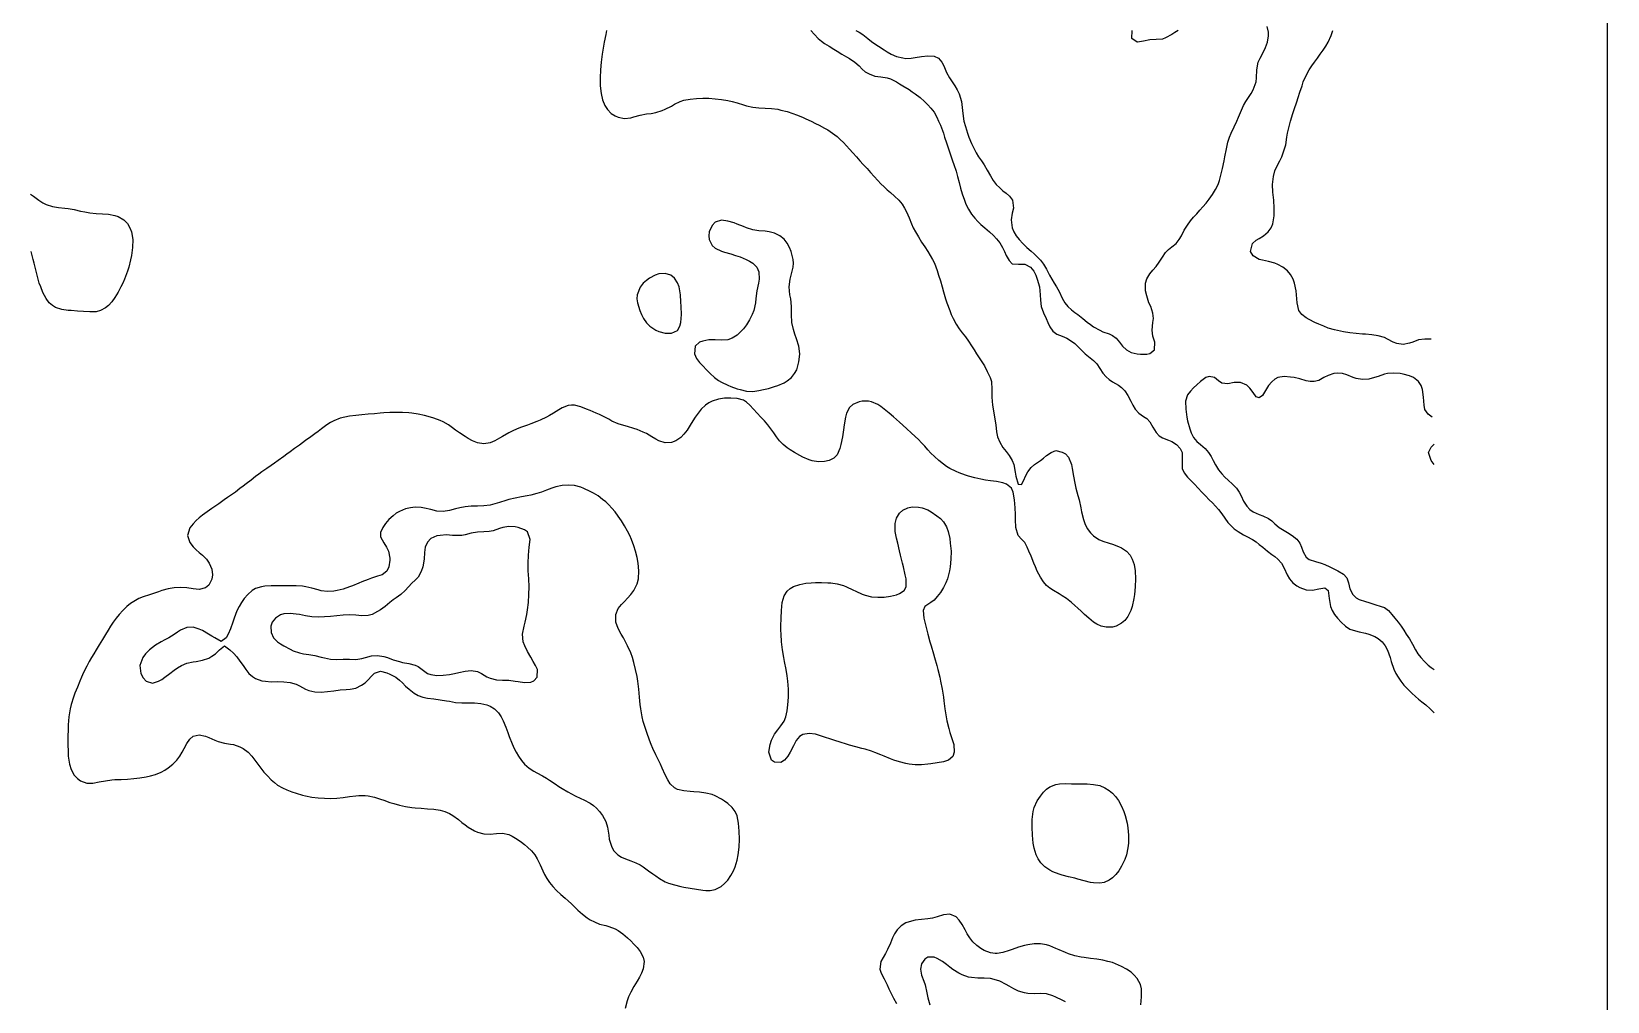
# Model space of a CAD drawing. Header units: metres. Extents: x 0 to 190, y 0 to 286.
# Drawn here: x 79.3 to 190, y 143.6 to 211.6 of the extents above; entities that cross this region are included whole.
import ezdxf

# ---------------------------------------------------------------- set-up
doc = ezdxf.new("R2010")
doc.units = ezdxf.units.M
doc.layers.add('engrave', color=7, linetype='Continuous')
doc.layers.add('outline', color=7, linetype='Continuous')

msp = doc.modelspace()

# ---------------------------------------------------------------- linework, layer by layer
at = {"layer": 'engrave'}
for points in [[(119.71, 211.72), (119.65, 211.44), (119.53, 210.89), (119.44, 210.33), (119.4, 210.06), (119.34, 209.5), (119.29, 208.95), (119.26, 208.4), (119.27, 207.84), (119.33, 207.29), (119.43, 206.85), (119.59, 206.46), (119.77, 206.18), (120.04, 205.9), (120.31, 205.72), (120.53, 205.63), (120.97, 205.55), (121.41, 205.6), (121.63, 205.66), (122.07, 205.78), (122.51, 205.86), (122.83, 205.9), (123.17, 205.96), (123.61, 206.1), (123.83, 206.19), (124.27, 206.42), (124.48, 206.55), (124.88, 206.73), (125.14, 206.82), (125.58, 206.9), (126.02, 206.95), (126.46, 206.97), (126.9, 206.96), (127.34, 206.92), (127.78, 206.87), (128.22, 206.8), (128.52, 206.73), (128.88, 206.64), (129.32, 206.5), (129.53, 206.44), (129.97, 206.34), (130.41, 206.3), (130.85, 206.28), (131.29, 206.25), (131.73, 206.19), (131.95, 206.14), (132.39, 206.03), (132.78, 205.9), (133.05, 205.8), (133.48, 205.63), (133.71, 205.52), (134.07, 205.35), (134.37, 205.2), (134.63, 205.07), (135.02, 204.87), (135.24, 204.74), (135.58, 204.52), (135.9, 204.27), (136.12, 204.08), (136.34, 203.86), (136.56, 203.63), (136.78, 203.39), (137.01, 203.14), (137.25, 202.86), (137.5, 202.58), (137.74, 202.31), (138, 202.03), (138.25, 201.75), (138.5, 201.48), (138.75, 201.2), (138.98, 200.96), (139.2, 200.74), (139.42, 200.53), (139.64, 200.34), (139.93, 200.09), (140.23, 199.82), (140.46, 199.54), (140.63, 199.26), (140.77, 198.99), (140.95, 198.57), (141.13, 198.15), (141.25, 197.88), (141.4, 197.6), (141.61, 197.23), (141.83, 196.87), (142.05, 196.53), (142.26, 196.22), (142.44, 195.94), (142.59, 195.66), (142.73, 195.39), (142.93, 194.87), (143.03, 194.56), (143.15, 194.16), (143.27, 193.73), (143.37, 193.39), (143.52, 192.9), (143.61, 192.62), (143.81, 192.08), (143.91, 191.79), (144.04, 191.51), (144.25, 191.12), (144.47, 190.79), (144.69, 190.5), (144.91, 190.22), (145.12, 189.92), (145.34, 189.59), (145.52, 189.3), (145.69, 189.02), (145.87, 188.74), (146.06, 188.47), (146.24, 188.19), (146.44, 187.79), (146.64, 187.36), (146.73, 187.08), (146.77, 186.53), (146.76, 185.98), (146.81, 185.42), (146.88, 185.03), (146.96, 184.59), (147.04, 184.04), (147.1, 183.56), (147.17, 183.21), (147.32, 182.82), (147.54, 182.45), (147.76, 182.17), (147.98, 181.89), (148.19, 181.55), (148.31, 181.27), (148.41, 180.72), (148.45, 180.44), (148.62, 179.89), (148.86, 179.85), (149.02, 180.16), (149.13, 180.44), (149.3, 180.76), (149.52, 181.06), (149.77, 181.27), (150.18, 181.55), (150.39, 181.72), (150.61, 181.9), (150.94, 182.1), (151.27, 182.25), (151.71, 182.14), (151.93, 182.01), (152.15, 181.77), (152.35, 181.27), (152.41, 180.99), (152.5, 180.44), (152.59, 179.95), (152.67, 179.61), (152.81, 179.1), (152.9, 178.78), (153.02, 178.23), (153.07, 177.95), (153.2, 177.4), (153.3, 177.12), (153.47, 176.78), (153.69, 176.47), (153.91, 176.25), (154.28, 176.01), (154.57, 175.89), (155.01, 175.74), (155.23, 175.68), (155.66, 175.52), (155.88, 175.41), (156.22, 175.18), (156.48, 174.91), (156.63, 174.63), (156.76, 174.25), (156.84, 173.8), (156.86, 173.25), (156.84, 172.69), (156.79, 172.14), (156.74, 171.86), (156.61, 171.31), (156.53, 171.03), (156.32, 170.6), (156.1, 170.31), (155.88, 170.12), (155.49, 169.92), (155.23, 169.86), (154.79, 169.84), (154.44, 169.92), (154.13, 170.06), (153.91, 170.2), (153.57, 170.48), (153.27, 170.75), (153.03, 170.98), (152.81, 171.18), (152.59, 171.38), (152.35, 171.58), (152, 171.86), (151.71, 172.05), (151.49, 172.18), (151.1, 172.42), (150.83, 172.59), (150.61, 172.78), (150.39, 173.02), (150.18, 173.36), (149.96, 173.79), (149.83, 174.08), (149.71, 174.35), (149.52, 174.83), (149.37, 175.18), (149.25, 175.46), (149.08, 175.78), (148.86, 176.02), (148.62, 176.29), (148.44, 176.84), (148.43, 177.4), (148.42, 177.76), (148.4, 178.23), (148.36, 178.78), (148.27, 179.33), (148.15, 179.61), (147.79, 179.89), (147.54, 179.98), (147.1, 180.06), (146.66, 180.12), (146.32, 180.16), (146, 180.23), (145.56, 180.32), (145.12, 180.44), (144.91, 180.51), (144.47, 180.68), (144.25, 180.78), (143.82, 180.99), (143.59, 181.13), (143.37, 181.29), (143.05, 181.55), (142.74, 181.83), (142.49, 182.07), (142.27, 182.3), (142.05, 182.54), (141.83, 182.78), (141.61, 183.02), (141.39, 183.24), (141.11, 183.49), (140.8, 183.76), (140.51, 184.03), (140.29, 184.23), (140.07, 184.43), (139.86, 184.62), (139.55, 184.87), (139.21, 185.15), (138.98, 185.33), (138.76, 185.48), (138.32, 185.66), (138.1, 185.7), (137.66, 185.71), (137.44, 185.67), (137, 185.48), (136.78, 185.27), (136.57, 184.87), (136.49, 184.59), (136.39, 184.04), (136.34, 183.7), (136.27, 183.21), (136.16, 182.66), (136.1, 182.38), (135.9, 181.94), (135.68, 181.72), (135.35, 181.55), (135.02, 181.48), (134.59, 181.46), (134.15, 181.52), (133.93, 181.59), (133.49, 181.79), (133.27, 181.9), (132.91, 182.1), (132.61, 182.29), (132.39, 182.44), (132.12, 182.66), (131.86, 182.93), (131.65, 183.21), (131.45, 183.49), (131.24, 183.76), (131.03, 184.04), (130.79, 184.32), (130.54, 184.59), (130.28, 184.87), (130.02, 185.15), (129.76, 185.42), (129.53, 185.63), (129.32, 185.77), (128.88, 185.89), (128.44, 185.92), (128, 185.91), (127.56, 185.86), (127.12, 185.71), (126.9, 185.6), (126.66, 185.42), (126.36, 185.15), (126.13, 184.87), (125.93, 184.59), (125.76, 184.32), (125.58, 184.03), (125.36, 183.68), (125.14, 183.39), (124.92, 183.17), (124.58, 182.93), (124.27, 182.81), (123.83, 182.79), (123.39, 182.93), (123.17, 183.05), (122.88, 183.21), (122.51, 183.43), (122.29, 183.54), (121.85, 183.72), (121.63, 183.8), (121.19, 183.92), (120.75, 184.04), (120.53, 184.12), (120.09, 184.31), (119.87, 184.44), (119.58, 184.59), (119.21, 184.78), (118.99, 184.87), (118.56, 185.05), (118.29, 185.15), (117.9, 185.3), (117.46, 185.42), (117.24, 185.43), (117.02, 185.4), (116.58, 185.23), (116.36, 185.11), (115.98, 184.87), (115.7, 184.71), (115.48, 184.59), (115.04, 184.37), (114.82, 184.28), (114.38, 184.11), (114.16, 184.03), (113.73, 183.88), (113.44, 183.76), (113.07, 183.6), (112.84, 183.49), (112.41, 183.24), (112.19, 183.11), (111.87, 182.93), (111.53, 182.78), (111.09, 182.72), (110.65, 182.79), (110.29, 182.93), (109.99, 183.09), (109.77, 183.22), (109.37, 183.49), (109.11, 183.67), (108.89, 183.83), (108.6, 184.04), (108.24, 184.25), (108.02, 184.36), (107.58, 184.52), (107.35, 184.59), (106.92, 184.71), (106.48, 184.8), (106.04, 184.86), (105.82, 184.88), (105.38, 184.91), (104.94, 184.92), (104.5, 184.91), (104.06, 184.89), (103.81, 184.87), (103.41, 184.83), (102.97, 184.79), (102.53, 184.74), (102.09, 184.7), (101.65, 184.65), (101.32, 184.59), (100.99, 184.51), (100.55, 184.33), (100.33, 184.2), (100.07, 184.04), (99.69, 183.76), (99.45, 183.59), (99.23, 183.42), (98.94, 183.21), (98.57, 182.94), (98.35, 182.78), (98.14, 182.63), (97.79, 182.38), (97.48, 182.15), (97.26, 181.98), (97.04, 181.82), (96.65, 181.55), (96.38, 181.35), (96.16, 181.2), (95.86, 180.99), (95.5, 180.74), (95.28, 180.58), (95.06, 180.42), (94.74, 180.16), (94.4, 179.9), (94.18, 179.74), (93.96, 179.57), (93.64, 179.33), (93.3, 179.1), (93.09, 178.94), (92.86, 178.78), (92.48, 178.5), (92.21, 178.32), (91.99, 178.18), (91.66, 177.95), (91.33, 177.72), (91.11, 177.53), (90.89, 177.33), (90.67, 177.1), (90.45, 176.81), (90.29, 176.29), (90.45, 175.79), (90.67, 175.49), (90.89, 175.27), (91.11, 175.08), (91.33, 174.9), (91.61, 174.63), (91.81, 174.35), (91.99, 173.91), (92.03, 173.52), (91.99, 173.22), (91.77, 172.79), (91.55, 172.6), (91.11, 172.49), (90.67, 172.53), (90.23, 172.6), (89.79, 172.64), (89.35, 172.62), (88.91, 172.55), (88.47, 172.42), (88.25, 172.34), (87.82, 172.2), (87.6, 172.12), (87.16, 171.98), (86.87, 171.86), (86.5, 171.66), (86.28, 171.51), (86.03, 171.31), (85.73, 171.03), (85.48, 170.75), (85.26, 170.48), (85.06, 170.2), (84.88, 169.92), (84.71, 169.65), (84.52, 169.34), (84.3, 168.98), (84.08, 168.62), (83.86, 168.26), (83.7, 167.99), (83.53, 167.71), (83.38, 167.43), (83.2, 167.11), (82.98, 166.66), (82.83, 166.33), (82.72, 166.05), (82.55, 165.64), (82.37, 165.22), (82.27, 164.94), (82.11, 164.42), (82.03, 164.11), (81.94, 163.56), (81.9, 163), (81.89, 162.67), (81.88, 162.17), (81.88, 161.62), (81.89, 161.13), (81.91, 160.79), (81.99, 160.24), (82.11, 159.86), (82.33, 159.46), (82.55, 159.23), (82.76, 159.07), (83.2, 158.91), (83.64, 158.91), (84.08, 158.99), (84.52, 159.07), (84.96, 159.13), (85.18, 159.15), (85.62, 159.17), (86.06, 159.18), (86.5, 159.22), (86.94, 159.27), (87.38, 159.34), (87.67, 159.41), (88.03, 159.51), (88.44, 159.68), (88.69, 159.82), (88.91, 159.97), (89.25, 160.24), (89.52, 160.51), (89.73, 160.79), (89.91, 161.07), (90.05, 161.34), (90.23, 161.69), (90.45, 162), (90.67, 162.19), (91.11, 162.29), (91.55, 162.2), (91.77, 162.1), (92.21, 161.91), (92.43, 161.83), (92.87, 161.72), (93.3, 161.65), (93.52, 161.61), (93.96, 161.46), (94.2, 161.34), (94.54, 161.07), (94.79, 160.79), (95, 160.51), (95.21, 160.24), (95.42, 159.96), (95.65, 159.68), (95.89, 159.41), (96.16, 159.13), (96.38, 158.94), (96.6, 158.77), (96.94, 158.58), (97.26, 158.43), (97.6, 158.3), (97.92, 158.19), (98.35, 158.06), (98.57, 158.01), (99.01, 157.93), (99.45, 157.88), (99.89, 157.84), (100.33, 157.83), (100.77, 157.85), (101.21, 157.89), (101.65, 157.96), (102.09, 158.02), (102.31, 158.04), (102.75, 158.03), (102.97, 158.01), (103.41, 157.91), (103.84, 157.78), (104.06, 157.7), (104.5, 157.55), (104.77, 157.47), (105.16, 157.35), (105.6, 157.26), (106.04, 157.2), (106.26, 157.18), (106.7, 157.14), (107.14, 157.11), (107.58, 157.07), (108.02, 157), (108.35, 156.92), (108.68, 156.78), (108.92, 156.64), (109.3, 156.36), (109.55, 156.15), (109.77, 155.98), (110, 155.81), (110.43, 155.56), (110.65, 155.46), (111.09, 155.35), (111.53, 155.33), (111.97, 155.37), (112.41, 155.4), (112.85, 155.29), (113.07, 155.18), (113.42, 154.98), (113.73, 154.77), (113.94, 154.6), (114.16, 154.42), (114.44, 154.15), (114.67, 153.87), (114.84, 153.59), (115.04, 153.18), (115.23, 152.76), (115.36, 152.49), (115.52, 152.21), (115.71, 151.93), (115.93, 151.66), (116.19, 151.38), (116.49, 151.1), (116.8, 150.84), (117.02, 150.64), (117.24, 150.44), (117.46, 150.23), (117.7, 150), (118.01, 149.72), (118.34, 149.46), (118.56, 149.32), (118.85, 149.17), (119.21, 149.02), (119.65, 148.91), (119.87, 148.85), (120.31, 148.68), (120.53, 148.56), (120.85, 148.34), (121.17, 148.06), (121.41, 147.83), (121.63, 147.61), (121.85, 147.37), (122.07, 147.09), (122.29, 146.7), (122.36, 146.4), (122.29, 145.87), (122.16, 145.57), (122.01, 145.29), (121.85, 145.01), (121.63, 144.63), (121.41, 144.23), (121.25, 143.91), (121.15, 143.63), (121.01, 143.08)], [(134.06, 211.72), (134.31, 211.44), (134.58, 211.16), (134.8, 210.96), (135.02, 210.8), (135.35, 210.61), (135.68, 210.41), (135.9, 210.28), (136.24, 210.06), (136.56, 209.86), (136.78, 209.75), (137.15, 209.5), (137.44, 209.24), (137.66, 209.01), (137.88, 208.83), (138.14, 208.67), (138.54, 208.52), (138.98, 208.46), (139.42, 208.4), (139.64, 208.33), (140.07, 208.12), (140.29, 207.97), (140.51, 207.84), (140.95, 207.57), (141.17, 207.42), (141.39, 207.28), (141.73, 207.01), (142.04, 206.73), (142.27, 206.51), (142.49, 206.28), (142.71, 206), (142.91, 205.63), (143.03, 205.35), (143.15, 205.07), (143.36, 204.52), (143.45, 204.24), (143.59, 203.84), (143.72, 203.41), (143.81, 203.14), (144, 202.58), (144.1, 202.31), (144.25, 201.84), (144.36, 201.48), (144.47, 201.05), (144.57, 200.65), (144.69, 200.26), (144.84, 199.82), (144.95, 199.54), (145.12, 199.17), (145.34, 198.82), (145.56, 198.54), (145.78, 198.31), (146, 198.1), (146.27, 197.88), (146.6, 197.6), (146.88, 197.34), (147.1, 197.1), (147.32, 196.82), (147.51, 196.49), (147.65, 196.22), (147.78, 195.94), (147.98, 195.57), (148.2, 195.35), (148.64, 195.32), (149.08, 195.32), (149.49, 195.11), (149.72, 194.83), (149.85, 194.56), (149.96, 194.28), (150.11, 193.73), (150.17, 193.17), (150.18, 192.79), (150.23, 192.34), (150.39, 191.9), (150.58, 191.51), (150.69, 191.24), (150.83, 190.93), (151.05, 190.62), (151.34, 190.41), (151.71, 190.26), (152.04, 190.13), (152.37, 189.93), (152.59, 189.76), (152.81, 189.55), (153.04, 189.3), (153.31, 189.02), (153.67, 188.74), (153.91, 188.57), (154.13, 188.34), (154.35, 188), (154.57, 187.68), (154.79, 187.42), (155.01, 187.22), (155.23, 187.07), (155.66, 186.82), (155.88, 186.66), (156.1, 186.44), (156.32, 186.11), (156.53, 185.7), (156.67, 185.42), (156.84, 185.15), (157.08, 184.87), (157.42, 184.63), (157.64, 184.49), (157.86, 184.26), (158.08, 183.89), (158.3, 183.52), (158.52, 183.28), (158.74, 183.14), (159.18, 182.97), (159.4, 182.87), (159.74, 182.66), (160, 182.38), (160.14, 182.1), (160.14, 181.55), (160.14, 180.99), (160.28, 180.67), (160.5, 180.38), (160.71, 180.16), (160.99, 179.89), (161.26, 179.61), (161.52, 179.33), (161.78, 179.06), (162.03, 178.79), (162.25, 178.57), (162.47, 178.35), (162.69, 178.1), (162.91, 177.81), (163.13, 177.49), (163.35, 177.19), (163.57, 176.96), (163.79, 176.76), (164.07, 176.57), (164.45, 176.34), (164.67, 176.22), (165.06, 176.01), (165.33, 175.83), (165.55, 175.66), (165.79, 175.46), (166.12, 175.18), (166.42, 174.95), (166.64, 174.8), (166.86, 174.63), (167.1, 174.35), (167.3, 173.98), (167.51, 173.52), (167.67, 173.25), (167.91, 172.97), (168.18, 172.75), (168.4, 172.63), (168.84, 172.48), (169.28, 172.45), (169.72, 172.54), (170.16, 172.6), (170.39, 172.42), (170.46, 171.86), (170.55, 171.31), (170.67, 171.03), (170.83, 170.75), (171.04, 170.48), (171.29, 170.2), (171.6, 169.92), (171.91, 169.72), (172.13, 169.63), (172.57, 169.52), (173.01, 169.43), (173.25, 169.37), (173.67, 169.19), (173.89, 169.06), (174.17, 168.82), (174.38, 168.54), (174.55, 168.23), (174.73, 167.71), (174.81, 167.43), (174.99, 166.91), (175.13, 166.6), (175.29, 166.33), (175.48, 166.05), (175.71, 165.77), (175.97, 165.5), (176.27, 165.22), (176.52, 164.99), (176.74, 164.8), (176.96, 164.62), (177.24, 164.39), (177.55, 164.11), (177.82, 163.84)], [(137.22, 211.72), (137.44, 211.61), (137.71, 211.44), (138.06, 211.16), (138.32, 210.95), (138.54, 210.79), (138.81, 210.61), (139.2, 210.37), (139.42, 210.22), (139.69, 210.06), (140.07, 209.89), (140.51, 209.79), (140.73, 209.76), (141.11, 209.78), (141.39, 209.82), (141.83, 209.9), (142.27, 209.95), (142.71, 209.92), (143.01, 209.78), (143.25, 209.5), (143.39, 209.23), (143.59, 208.77), (143.79, 208.4), (143.97, 208.12), (144.16, 207.84), (144.32, 207.56), (144.47, 207.28), (144.63, 206.73), (144.69, 206.32), (144.72, 205.9), (144.81, 205.35), (144.91, 204.98), (145.05, 204.52), (145.16, 204.24), (145.34, 203.79), (145.52, 203.41), (145.66, 203.14), (145.84, 202.86), (146.03, 202.58), (146.22, 202.3), (146.44, 201.91), (146.66, 201.52), (146.86, 201.2), (147.08, 200.92), (147.32, 200.67), (147.54, 200.47), (147.76, 200.3), (148.01, 200.09), (148.22, 199.82), (148.29, 199.26), (148.2, 198.89), (148.12, 198.43), (148.2, 197.88), (148.31, 197.6), (148.48, 197.32), (148.69, 197.05), (148.94, 196.77), (149.23, 196.49), (149.52, 196.24), (149.74, 196.04), (149.96, 195.83), (150.18, 195.6), (150.39, 195.32), (150.61, 194.96), (150.82, 194.56), (150.97, 194.28), (151.14, 194), (151.31, 193.73), (151.49, 193.4), (151.71, 192.93), (151.89, 192.62), (152.11, 192.34), (152.37, 192.11), (152.59, 191.93), (152.81, 191.78), (153.16, 191.51), (153.47, 191.26), (153.69, 191.08), (153.91, 190.93), (154.34, 190.68), (154.57, 190.58), (155.01, 190.43), (155.23, 190.32), (155.49, 190.13), (155.73, 189.85), (155.95, 189.57), (156.23, 189.3), (156.54, 189.13), (156.98, 189.02), (157.2, 189)], [(159.84, 211.72), (159.62, 211.58), (159.4, 211.44), (158.96, 211.2), (158.74, 211.12), (158.3, 211.08), (157.86, 211.07), (157.42, 210.97), (157, 210.89), (156.97, 210.89), (156.59, 211.16), (156.63, 211.72)], [(157.2, 189), (157.64, 189), (157.86, 189.05), (158.18, 189.3), (158.22, 189.85), (158.08, 190.28), (158.02, 190.68), (158.08, 191.24), (158.11, 191.51), (158.08, 191.88), (157.92, 192.34), (157.8, 192.62), (157.64, 193.1), (157.56, 193.45), (157.55, 194), (157.64, 194.3), (157.86, 194.64), (158.08, 194.9), (158.3, 195.16), (158.52, 195.47), (158.74, 195.82), (158.96, 196.14), (159.18, 196.36), (159.4, 196.53), (159.7, 196.77), (159.93, 197.05), (160.09, 197.32), (160.28, 197.7), (160.5, 198.07), (160.71, 198.36), (160.93, 198.61), (161.15, 198.85), (161.37, 199.1), (161.59, 199.34), (161.81, 199.61), (162.03, 199.89), (162.25, 200.21), (162.47, 200.57), (162.65, 200.92), (162.75, 201.2), (162.9, 201.75), (162.96, 202.03), (163.07, 202.58), (163.13, 202.86), (163.24, 203.41), (163.35, 203.89), (163.45, 204.24), (163.57, 204.52), (163.79, 204.96), (163.97, 205.35), (164.09, 205.63), (164.23, 205.97), (164.45, 206.45), (164.61, 206.73), (164.79, 207.01), (164.97, 207.29), (165.12, 207.56), (165.32, 208.12), (165.36, 208.4), (165.37, 208.95), (165.48, 209.5), (165.6, 209.78), (165.77, 210.09), (165.98, 210.53), (166.13, 210.89), (166.2, 211.35), (166.2, 211.61), (166.11, 211.99)], [(177.62, 190.05), (177.18, 190.07), (176.74, 190.01), (176.33, 189.85), (176.09, 189.77), (175.65, 189.69), (175.21, 189.76), (174.95, 189.85), (174.55, 190.07), (174.33, 190.17), (173.89, 190.3), (173.45, 190.36), (173.01, 190.4), (172.79, 190.42), (172.35, 190.46), (171.91, 190.51), (171.47, 190.57), (171.03, 190.66), (170.82, 190.71), (170.38, 190.84), (170.07, 190.96), (169.72, 191.11), (169.45, 191.24), (169.06, 191.43), (168.84, 191.55), (168.53, 191.79), (168.33, 192.07), (168.2, 192.62), (168.18, 192.9), (168.14, 193.45), (168.03, 194), (167.92, 194.28), (167.74, 194.59), (167.52, 194.86), (167.21, 195.11), (166.86, 195.31), (166.64, 195.39), (166.2, 195.51), (165.77, 195.6), (165.54, 195.66), (165.11, 195.9), (164.92, 196.22), (165.06, 196.77), (165.33, 197), (165.55, 197.13), (165.85, 197.32), (166.17, 197.6), (166.37, 197.88), (166.5, 198.15), (166.6, 198.71), (166.6, 199.26), (166.56, 199.82), (166.5, 200.37), (166.48, 200.92), (166.54, 201.48), (166.64, 201.86), (166.84, 202.31), (166.98, 202.58), (167.12, 202.86), (167.3, 203.35), (167.4, 203.69), (167.49, 204.24), (167.54, 204.52), (167.68, 205.07), (167.74, 205.35), (167.91, 205.9), (168, 206.18), (168.18, 206.71), (168.28, 207.01), (168.4, 207.39), (168.55, 207.84), (168.64, 208.12), (168.84, 208.56), (169.05, 208.95), (169.23, 209.23), (169.42, 209.5), (169.63, 209.78), (169.83, 210.06), (170.03, 210.33), (170.21, 210.61), (170.38, 210.9), (170.6, 211.37), (170.72, 211.72)], [(79.25, 200.23), (79.47, 200.09), (79.84, 199.82), (80.13, 199.62), (80.35, 199.52), (80.79, 199.38), (81.23, 199.31), (81.67, 199.26), (81.89, 199.23), (82.33, 199.15), (82.76, 199.05), (83.07, 198.99), (83.42, 198.92), (83.86, 198.87), (84.3, 198.85), (84.74, 198.82), (85.18, 198.74), (85.4, 198.67), (85.81, 198.43), (86.06, 198.18), (86.24, 197.88), (86.34, 197.6), (86.43, 197.05), (86.42, 196.49), (86.34, 195.94), (86.28, 195.63), (86.15, 195.11), (86.06, 194.82), (85.86, 194.28), (85.73, 194), (85.6, 193.73), (85.4, 193.35), (85.18, 192.99), (84.96, 192.68), (84.74, 192.43), (84.52, 192.25), (84.18, 192.07), (83.86, 191.98), (83.42, 191.97), (82.98, 192), (82.55, 192.03), (82.11, 192.06)], [(129.1, 186.53), (129.53, 186.4), (129.97, 186.39), (130.41, 186.45), (130.74, 186.53), (131.07, 186.6), (131.51, 186.73), (131.73, 186.81), (132.17, 187), (132.39, 187.13), (132.69, 187.36), (132.91, 187.64), (133.06, 187.91), (133.22, 188.47), (133.27, 189), (133.27, 189.03), (133.2, 189.57), (133.05, 190.08), (132.94, 190.41), (132.83, 190.74), (132.73, 191.24), (132.7, 191.79), (132.7, 192.34), (132.64, 192.9), (132.59, 193.17), (132.54, 193.73), (132.61, 194.27), (132.68, 194.56), (132.81, 195.11), (132.84, 195.39), (132.82, 195.66), (132.68, 196.22), (132.56, 196.49), (132.39, 196.8), (132.17, 197.08), (131.88, 197.32), (131.51, 197.5), (131.13, 197.6), (130.85, 197.64), (130.41, 197.67), (129.97, 197.73), (129.53, 197.87), (129.32, 197.96), (128.88, 198.14), (128.66, 198.22), (128.22, 198.35), (127.78, 198.42), (127.34, 198.28), (127.12, 198.04), (126.92, 197.6), (126.88, 197.32), (126.91, 197.05), (127.12, 196.63), (127.34, 196.44), (127.78, 196.23), (128, 196.17), (128.44, 196.04), (128.76, 195.94), (129.1, 195.83), (129.51, 195.66), (129.75, 195.54), (129.99, 195.39), (130.26, 195.11), (130.41, 194.79), (130.43, 194.28), (130.37, 194), (130.26, 193.45), (130.19, 192.92), (130.16, 192.62), (130.04, 192.07), (129.94, 191.79), (129.75, 191.41), (129.53, 191.06), (129.32, 190.78), (129.1, 190.54), (128.88, 190.34), (128.54, 190.13), (128.22, 190.01), (127.78, 189.99), (127.34, 190.01), (126.9, 190.01), (126.46, 189.93), (126.24, 189.85), (125.94, 189.57), (125.89, 189.02), (126.02, 188.71), (126.24, 188.43), (126.46, 188.19), (126.72, 187.91), (126.98, 187.64), (127.29, 187.36), (127.56, 187.16), (127.78, 187.04), (128.22, 186.83), (128.44, 186.73), (128.88, 186.58), (129.1, 186.53)], [(82.11, 192.06), (81.89, 192.07), (81.45, 192.14), (81.01, 192.29), (80.79, 192.43), (80.57, 192.62), (80.35, 192.91), (80.13, 193.33), (79.97, 193.73), (79.87, 194), (79.71, 194.56), (79.64, 194.83), (79.52, 195.39), (79.45, 195.66), (79.3, 196.22)], [(123.39, 190.59), (123.83, 190.49), (124.27, 190.48), (124.7, 190.67), (124.86, 190.96), (124.93, 191.24), (124.96, 191.79), (124.94, 192.34), (124.92, 192.69), (124.89, 193.17), (124.8, 193.73), (124.7, 194.02), (124.48, 194.35), (124.22, 194.56), (123.83, 194.67), (123.39, 194.64), (123.12, 194.56), (122.73, 194.35), (122.51, 194.18), (122.29, 193.98), (122.07, 193.71), (121.85, 193.17), (121.84, 192.9), (121.87, 192.62), (122.04, 192.07), (122.16, 191.79), (122.3, 191.51), (122.51, 191.21), (122.75, 190.96), (123.17, 190.68), (123.39, 190.59)], [(177.68, 184.59), (177.4, 184.79), (177.18, 185.13), (177.12, 185.42), (177.08, 185.98), (177.01, 186.53), (176.92, 186.81), (176.74, 187.09), (176.38, 187.36), (176.09, 187.48), (175.65, 187.6), (175.43, 187.64), (174.99, 187.68), (174.55, 187.65), (174.33, 187.6), (173.89, 187.45), (173.65, 187.36), (173.23, 187.25), (172.79, 187.23), (172.35, 187.29), (172.13, 187.37), (171.69, 187.55), (171.38, 187.64), (171.03, 187.67), (170.78, 187.64), (170.38, 187.51), (170.08, 187.36), (169.72, 187.17), (169.4, 187.08), (169.11, 187.08), (168.84, 187.14), (168.4, 187.27), (168, 187.36), (167.74, 187.4), (167.3, 187.44), (166.86, 187.38), (166.64, 187.26), (166.42, 187.07), (166.2, 186.81), (165.98, 186.45), (165.77, 186.11), (165.55, 185.94), (165.33, 186.02), (165.11, 186.31), (164.89, 186.62), (164.67, 186.84), (164.23, 187.03), (163.79, 187.01), (163.35, 186.92), (162.91, 186.98), (162.69, 187.14), (162.4, 187.36), (162.03, 187.43), (161.8, 187.36), (161.41, 187.08), (161.15, 186.85), (160.93, 186.64), (160.71, 186.41), (160.5, 186.15), (160.36, 185.7), (160.38, 185.15), (160.45, 184.59), (160.51, 184.32), (160.67, 183.76), (160.77, 183.49), (160.93, 183.16), (161.15, 182.89), (161.42, 182.66), (161.74, 182.38), (161.99, 182.1), (162.17, 181.83), (162.31, 181.55), (162.47, 181.25), (162.69, 180.89), (162.91, 180.61), (163.13, 180.38), (163.36, 180.16), (163.67, 179.89), (163.94, 179.61), (164.13, 179.33), (164.27, 179.06), (164.45, 178.69), (164.67, 178.34), (164.89, 178.11), (165.11, 177.95), (165.55, 177.75), (165.79, 177.67), (166.2, 177.47), (166.42, 177.3), (166.64, 177.09), (166.95, 176.84), (167.3, 176.63), (167.52, 176.5), (167.86, 176.29), (168.18, 176.03), (168.4, 175.74), (168.51, 175.46), (168.62, 175.13), (168.84, 174.76), (169.06, 174.59), (169.5, 174.46), (169.89, 174.35), (170.16, 174.24), (170.5, 174.08), (170.82, 173.92), (171.07, 173.8), (171.47, 173.57), (171.69, 173.31), (171.81, 172.97), (171.91, 172.55), (172.11, 172.14), (172.35, 171.91), (172.57, 171.79), (173.01, 171.64), (173.23, 171.58), (173.67, 171.44), (174.11, 171.31), (174.33, 171.24), (174.62, 171.03), (174.86, 170.75), (175.07, 170.48), (175.29, 170.2), (175.5, 169.92), (175.69, 169.65), (175.87, 169.37), (176.09, 169.02), (176.3, 168.65), (176.52, 168.26), (176.69, 167.99), (176.89, 167.71), (177.14, 167.43), (177.4, 167.19), (177.62, 167.02), (177.84, 166.87)], [(177.83, 181.27), (177.61, 181.55), (177.44, 182.1), (177.62, 182.49), (177.84, 182.69)], [(126.68, 151.38), (126.98, 151.38), (127.34, 151.45), (127.76, 151.66), (128, 151.86), (128.22, 152.1), (128.44, 152.42), (128.62, 152.76), (128.73, 153.04), (128.88, 153.5), (128.96, 153.87), (129.03, 154.42), (129.05, 154.98), (129.03, 155.53), (128.98, 156.09), (128.88, 156.61), (128.74, 156.92), (128.53, 157.19), (128.23, 157.47), (128, 157.64), (127.78, 157.79), (127.34, 158.02), (127.12, 158.1), (126.68, 158.2), (126.24, 158.26), (125.83, 158.3), (125.58, 158.32), (125.14, 158.37), (124.7, 158.47), (124.47, 158.58), (124.17, 158.85), (124, 159.13), (123.83, 159.49), (123.62, 159.96), (123.49, 160.24), (123.36, 160.51), (123.17, 160.89), (122.96, 161.34), (122.85, 161.62), (122.73, 161.92), (122.53, 162.45), (122.44, 162.73), (122.29, 163.24), (122.21, 163.56), (122.11, 164.11), (122.07, 164.43), (122.02, 164.94), (121.97, 165.5), (121.9, 166.05), (121.85, 166.38), (121.75, 166.88), (121.63, 167.38), (121.53, 167.71), (121.41, 168.05), (121.19, 168.54), (121.05, 168.82), (120.89, 169.09), (120.73, 169.37), (120.53, 169.75), (120.36, 170.2), (120.35, 170.75), (120.53, 171.16), (120.75, 171.44), (120.97, 171.66), (121.19, 171.88), (121.42, 172.14), (121.63, 172.43), (121.85, 172.9), (121.94, 173.25), (121.98, 173.8), (121.92, 174.35), (121.85, 174.73), (121.74, 175.18), (121.63, 175.55), (121.46, 176.01), (121.34, 176.29), (121.19, 176.58), (120.97, 176.96), (120.75, 177.32), (120.53, 177.65), (120.31, 177.94), (120.09, 178.21), (119.87, 178.44), (119.65, 178.64), (119.43, 178.82), (119.11, 179.06), (118.78, 179.26), (118.56, 179.38), (118.12, 179.59), (117.9, 179.67), (117.46, 179.78), (117.02, 179.81), (116.58, 179.79), (116.14, 179.7), (115.86, 179.61), (115.48, 179.47), (115.14, 179.33), (114.82, 179.22), (114.38, 179.11), (114.13, 179.06), (113.73, 178.99), (113.29, 178.91), (112.85, 178.8), (112.63, 178.74), (112.19, 178.6), (111.87, 178.5), (111.53, 178.42), (111.09, 178.36), (110.65, 178.35), (110.21, 178.33), (109.77, 178.3), (109.4, 178.23), (109.11, 178.16), (108.68, 178.04), (108.24, 177.97), (107.8, 178), (107.36, 178.11), (106.92, 178.21), (106.7, 178.24), (106.26, 178.26), (105.94, 178.23), (105.6, 178.15), (105.16, 177.97), (104.94, 177.84), (104.72, 177.67), (104.42, 177.4), (104.18, 177.12), (103.99, 176.84), (103.84, 176.49), (103.84, 176.18), (104.06, 175.77), (104.26, 175.46), (104.39, 175.18), (104.5, 174.69), (104.5, 174.55), (104.41, 174.08), (104.28, 173.79), (103.94, 173.52), (103.62, 173.42), (103.19, 173.28), (102.97, 173.2), (102.53, 173.02), (102.31, 172.93), (101.87, 172.75), (101.65, 172.67), (101.21, 172.52), (100.8, 172.42), (100.55, 172.37), (100.11, 172.35), (99.67, 172.4), (99.45, 172.46), (99.01, 172.59), (98.6, 172.69), (98.35, 172.73), (97.92, 172.76), (97.48, 172.75), (97.04, 172.75), (96.6, 172.75), (96.16, 172.75), (95.72, 172.73), (95.47, 172.69), (95.06, 172.56), (94.82, 172.42), (94.51, 172.14), (94.27, 171.86), (94.07, 171.58), (93.9, 171.31), (93.74, 171), (93.55, 170.48), (93.46, 170.2), (93.3, 169.73), (93.14, 169.37), (92.99, 169.09), (92.65, 168.84), (92.21, 169.09), (91.99, 169.21), (91.75, 169.37), (91.33, 169.61), (91.11, 169.71), (90.67, 169.84), (90.23, 169.83), (89.79, 169.65), (89.57, 169.49), (89.35, 169.34), (88.96, 169.09), (88.69, 168.95), (88.44, 168.82), (88.03, 168.59), (87.82, 168.43), (87.6, 168.25), (87.34, 167.99), (87.14, 167.71), (86.94, 167.16), (87.01, 166.6), (87.16, 166.29), (87.38, 166.05), (87.82, 165.92), (88.25, 166.05), (88.47, 166.18), (88.69, 166.33), (89.05, 166.6), (89.35, 166.84), (89.57, 166.99), (89.86, 167.16), (90.23, 167.32), (90.67, 167.42), (90.89, 167.45), (91.33, 167.53), (91.77, 167.68), (91.99, 167.81), (92.24, 167.99), (92.52, 168.26), (92.87, 168.54), (93.26, 168.26), (93.52, 168.02), (93.74, 167.77), (93.96, 167.47), (94.18, 167.16), (94.37, 166.88), (94.59, 166.6), (94.84, 166.38), (95.06, 166.24), (95.5, 166.09), (95.75, 166.05), (96.16, 166.02), (96.6, 166.03), (97.04, 166.02), (97.48, 165.97), (97.92, 165.84), (98.14, 165.73), (98.57, 165.5), (98.79, 165.41), (99.23, 165.32), (99.67, 165.3), (100.11, 165.33), (100.55, 165.39), (100.99, 165.45), (101.43, 165.47), (101.7, 165.5), (102.09, 165.57), (102.5, 165.77), (102.75, 165.95), (102.97, 166.16), (103.19, 166.4), (103.41, 166.62), (103.84, 166.77), (104.28, 166.65), (104.5, 166.55), (104.92, 166.33), (105.16, 166.14), (105.38, 165.94), (105.6, 165.72), (105.84, 165.5), (106.19, 165.22), (106.48, 165.05), (106.81, 164.94), (107.14, 164.86), (107.58, 164.81), (108.02, 164.76), (108.46, 164.69), (108.68, 164.65), (109.11, 164.57), (109.55, 164.53), (109.99, 164.53), (110.43, 164.53), (110.87, 164.5), (111.31, 164.4), (111.53, 164.31), (111.84, 164.11), (112.11, 163.84), (112.3, 163.56), (112.45, 163.28), (112.63, 162.84), (112.77, 162.45), (112.86, 162.17), (113.07, 161.66), (113.21, 161.34), (113.36, 161.07), (113.52, 160.79), (113.73, 160.5), (113.95, 160.24), (114.27, 159.96), (114.6, 159.75), (114.82, 159.62), (115.21, 159.41), (115.48, 159.25), (115.7, 159.11), (116.09, 158.85), (116.36, 158.68), (116.58, 158.54), (116.98, 158.3), (117.24, 158.15), (117.5, 158.02), (117.9, 157.83), (118.12, 157.73), (118.56, 157.5), (118.78, 157.34), (119, 157.15), (119.22, 156.92), (119.43, 156.63), (119.65, 156.21), (119.78, 155.81), (119.86, 155.26), (119.9, 154.98), (120.07, 154.42), (120.23, 154.15), (120.5, 153.87), (120.75, 153.72), (121.03, 153.59), (121.41, 153.46), (121.76, 153.32), (122.07, 153.17), (122.29, 153.03), (122.65, 152.76), (122.95, 152.55), (123.17, 152.39), (123.43, 152.21), (123.83, 151.99), (124.05, 151.89), (124.48, 151.76), (124.92, 151.66), (125.14, 151.61), (125.58, 151.53), (126.02, 151.46), (126.46, 151.4), (126.68, 151.38)], [(140.95, 160.23), (140.73, 160.28), (140.29, 160.39), (139.89, 160.51), (139.64, 160.61), (139.2, 160.79), (138.98, 160.88), (138.54, 161.06), (138.32, 161.14), (137.88, 161.28), (137.64, 161.34), (137.22, 161.46), (136.78, 161.58), (136.56, 161.65), (136.12, 161.78), (135.74, 161.9), (135.46, 161.99), (135.02, 162.14), (134.8, 162.21), (134.37, 162.34), (133.93, 162.39), (133.49, 162.31), (133.26, 162.17), (133.03, 161.9), (132.83, 161.53), (132.61, 161.08), (132.44, 160.79), (132.2, 160.51), (131.95, 160.36), (131.51, 160.37), (131.29, 160.52), (131.11, 161.07), (131.19, 161.62), (131.29, 161.92), (131.51, 162.33), (131.73, 162.64), (131.95, 162.92), (132.17, 163.26), (132.29, 163.56), (132.39, 163.99), (132.44, 164.39), (132.49, 164.94), (132.49, 165.5), (132.45, 166.05), (132.39, 166.44), (132.31, 166.88), (132.21, 167.43), (132.16, 167.71), (132.07, 168.26), (132, 168.82), (131.96, 169.37), (131.95, 169.65), (131.95, 169.93), (131.97, 170.48), (132, 171.03), (132.04, 171.58), (132.17, 172.05), (132.39, 172.38), (132.61, 172.57), (132.83, 172.7), (133.27, 172.85), (133.71, 172.94), (134.07, 172.97), (134.37, 172.98), (134.8, 172.99), (135.24, 172.97), (135.46, 172.96), (135.9, 172.89), (136.34, 172.77), (136.56, 172.68), (137, 172.48), (137.22, 172.37), (137.66, 172.17), (137.88, 172.09), (138.32, 171.98), (138.76, 171.95), (139.2, 171.96), (139.64, 172.02), (140.07, 172.13), (140.29, 172.22), (140.62, 172.42), (140.76, 172.69), (140.74, 173.25), (140.68, 173.52), (140.55, 174.08), (140.48, 174.35), (140.36, 174.91), (140.29, 175.21), (140.17, 175.74), (140.07, 176.09), (139.98, 176.57), (139.97, 177.12), (140.07, 177.49), (140.29, 177.86), (140.51, 178.06), (140.87, 178.23), (141.17, 178.29), (141.61, 178.28), (141.88, 178.23), (142.27, 178.08), (142.5, 177.95), (142.9, 177.67), (143.15, 177.47), (143.37, 177.25), (143.59, 176.89), (143.69, 176.57), (143.81, 176.07), (143.85, 175.74), (143.9, 175.18), (143.89, 174.63), (143.83, 174.08), (143.79, 173.8), (143.64, 173.25), (143.53, 172.97), (143.37, 172.63), (143.15, 172.28), (142.93, 171.99), (142.71, 171.75), (142.49, 171.58), (142.07, 171.31), (141.94, 171.03), (142, 170.48), (142.07, 170.2), (142.21, 169.65), (142.28, 169.37), (142.42, 168.82), (142.5, 168.54), (142.66, 167.99), (142.74, 167.71), (142.9, 167.16), (142.97, 166.88), (143.11, 166.33), (143.17, 166.05), (143.28, 165.5), (143.36, 164.94), (143.4, 164.67), (143.47, 164.11), (143.55, 163.56), (143.6, 163.28), (143.74, 162.73), (143.82, 162.45), (144.01, 161.9), (144.09, 161.62), (144.13, 161.07), (144.03, 160.78), (143.73, 160.51), (143.37, 160.4), (142.93, 160.32), (142.49, 160.26), (142.27, 160.23), (141.83, 160.19), (141.39, 160.19), (140.95, 160.23)], [(113.51, 166.04), (113.94, 165.97), (114.38, 165.99), (114.6, 166.09), (114.83, 166.33), (114.85, 166.88), (114.72, 167.16), (114.56, 167.43), (114.38, 167.74), (114.16, 168.14), (113.96, 168.54), (113.85, 168.82), (113.8, 169.37), (113.93, 169.92), (114, 170.2), (114.12, 170.75), (114.16, 171.06), (114.22, 171.58), (114.26, 172.14), (114.28, 172.69), (114.24, 173.25), (114.21, 173.8), (114.21, 174.35), (114.23, 174.91), (114.28, 175.46), (114.35, 176.01), (114.16, 176.54), (113.94, 176.68), (113.51, 176.84), (113.29, 176.88), (112.85, 176.92), (112.43, 176.84), (112.19, 176.77), (111.75, 176.62), (111.46, 176.57), (111.09, 176.55), (110.65, 176.52), (110.21, 176.45), (109.77, 176.34), (109.54, 176.29), (109.11, 176.28), (108.89, 176.29), (108.46, 176.32), (108.02, 176.29), (107.8, 176.26), (107.36, 176.07), (107.14, 175.82), (106.98, 175.46), (106.92, 175.08), (106.89, 174.63), (106.81, 174.08), (106.7, 173.75), (106.48, 173.37), (106.26, 173.14), (106.04, 172.93), (105.81, 172.69), (105.56, 172.42), (105.26, 172.14), (104.94, 171.91), (104.72, 171.76), (104.49, 171.58), (104.16, 171.31), (103.84, 171.06), (103.62, 170.94), (103.24, 170.75), (102.97, 170.67), (102.53, 170.64), (102.09, 170.7), (101.65, 170.72), (101.21, 170.69), (100.77, 170.65), (100.33, 170.6), (99.89, 170.57), (99.45, 170.56), (99.01, 170.58), (98.57, 170.65), (98.14, 170.73), (97.92, 170.77), (97.48, 170.82), (97.04, 170.79), (96.82, 170.72), (96.45, 170.48), (96.23, 170.2), (96.13, 169.92), (96.16, 169.47), (96.33, 169.09), (96.6, 168.82), (96.82, 168.67), (97.05, 168.54), (97.48, 168.3), (97.7, 168.19), (98.14, 168.04), (98.43, 167.99), (98.79, 167.93), (99.23, 167.85), (99.67, 167.75), (99.89, 167.69), (100.33, 167.61), (100.77, 167.59), (101.21, 167.6), (101.65, 167.6), (102.09, 167.59), (102.53, 167.64), (102.77, 167.71), (103.19, 167.83), (103.62, 167.87), (104.06, 167.79), (104.33, 167.71), (104.72, 167.56), (105.16, 167.43), (105.38, 167.37), (105.82, 167.29), (106.26, 167.19), (106.48, 167.08), (106.75, 166.88), (107.14, 166.61), (107.36, 166.53), (107.8, 166.45), (108.24, 166.47), (108.68, 166.53), (109.02, 166.6), (109.33, 166.67), (109.77, 166.77), (110.21, 166.81), (110.65, 166.73), (110.93, 166.6), (111.31, 166.37), (111.53, 166.26), (111.97, 166.15), (112.41, 166.13), (112.85, 166.12), (113.29, 166.07), (113.51, 166.04)], [(153.91, 151.9), (153.69, 151.94), (153.25, 152.05), (152.81, 152.17), (152.59, 152.23), (152.15, 152.34), (151.71, 152.45), (151.49, 152.52), (151.05, 152.69), (150.83, 152.8), (150.49, 153.04), (150.21, 153.32), (150.02, 153.59), (149.88, 153.87), (149.74, 154.34), (149.67, 154.7), (149.62, 155.26), (149.59, 155.81), (149.59, 156.36), (149.67, 156.92), (149.74, 157.19), (149.96, 157.66), (150.18, 158), (150.39, 158.28), (150.61, 158.49), (150.83, 158.64), (151.27, 158.81), (151.52, 158.85), (151.93, 158.88), (152.37, 158.86), (152.63, 158.85), (153.03, 158.85), (153.47, 158.85), (153.91, 158.82), (154.35, 158.73), (154.71, 158.58), (155.01, 158.39), (155.23, 158.2), (155.45, 157.97), (155.66, 157.68), (155.88, 157.28), (156.04, 156.92), (156.13, 156.64), (156.27, 156.09), (156.32, 155.77), (156.37, 155.26), (156.36, 154.7), (156.32, 154.36), (156.22, 153.87), (156.1, 153.54), (155.88, 153.07), (155.69, 152.76), (155.47, 152.49), (155.23, 152.25), (155.01, 152.09), (154.65, 151.93), (154.35, 151.88), (153.91, 151.9)], [(157.23, 143.35), (157.27, 143.91), (157.27, 144.46), (157.2, 144.77), (156.98, 145.2), (156.76, 145.44), (156.54, 145.63), (156.23, 145.85), (155.88, 146.03), (155.66, 146.14), (155.23, 146.31), (154.92, 146.4), (154.57, 146.49), (154.13, 146.56), (153.69, 146.61), (153.25, 146.66), (153.03, 146.69), (152.59, 146.78), (152.15, 146.92), (151.93, 147.01), (151.49, 147.21), (151.27, 147.31), (150.83, 147.49), (150.61, 147.56), (150.18, 147.63), (149.74, 147.62), (149.3, 147.55), (149.07, 147.51), (148.64, 147.4), (148.2, 147.24), (147.98, 147.16), (147.54, 147.02), (147.13, 146.95), (147.01, 146.95), (146.66, 146.99), (146.22, 147.16), (146, 147.29), (145.72, 147.51), (145.44, 147.78), (145.22, 148.06), (145.04, 148.34), (144.89, 148.61), (144.69, 148.98), (144.47, 149.3), (144.25, 149.53), (143.81, 149.71), (143.37, 149.66), (142.93, 149.53), (142.6, 149.44), (142.27, 149.39), (141.83, 149.33), (141.39, 149.28), (140.95, 149.18), (140.73, 149.1), (140.39, 148.89), (140.11, 148.61), (139.93, 148.34), (139.79, 148.06), (139.64, 147.67), (139.44, 147.23), (139.3, 146.95), (139.13, 146.68), (138.97, 146.4), (138.89, 145.85), (139, 145.57), (139.2, 145.18), (139.41, 144.74), (139.54, 144.46), (139.67, 144.18), (139.86, 143.82), (140.07, 143.43)], [(151.93, 143.57), (151.71, 143.67), (151.27, 143.88), (151.05, 143.98), (150.61, 144.11), (150.18, 144.14), (149.74, 144.13), (149.3, 144.15), (149.05, 144.18), (148.64, 144.31), (148.32, 144.46), (147.98, 144.66), (147.76, 144.78), (147.32, 145.01), (147.1, 145.09), (146.66, 145.2), (146.22, 145.23), (145.78, 145.23), (145.34, 145.26), (145.12, 145.3), (144.69, 145.46), (144.44, 145.57), (144.03, 145.83), (143.81, 146), (143.59, 146.18), (143.29, 146.4), (142.93, 146.61), (142.71, 146.7), (142.27, 146.7), (142.05, 146.56), (141.83, 146.22), (141.76, 145.85), (141.83, 145.44), (141.99, 145.01), (142.08, 144.74), (142.2, 144.18), (142.27, 143.85), (142.4, 143.35)]]:
    msp.add_lwpolyline(points, dxfattribs=at)
at = {"layer": 'outline'}
msp.add_lwpolyline([(0, 0), (190, 0), (190, 286), (0, 286)], close=True, dxfattribs=at)

doc.saveas('drawing.dxf')
